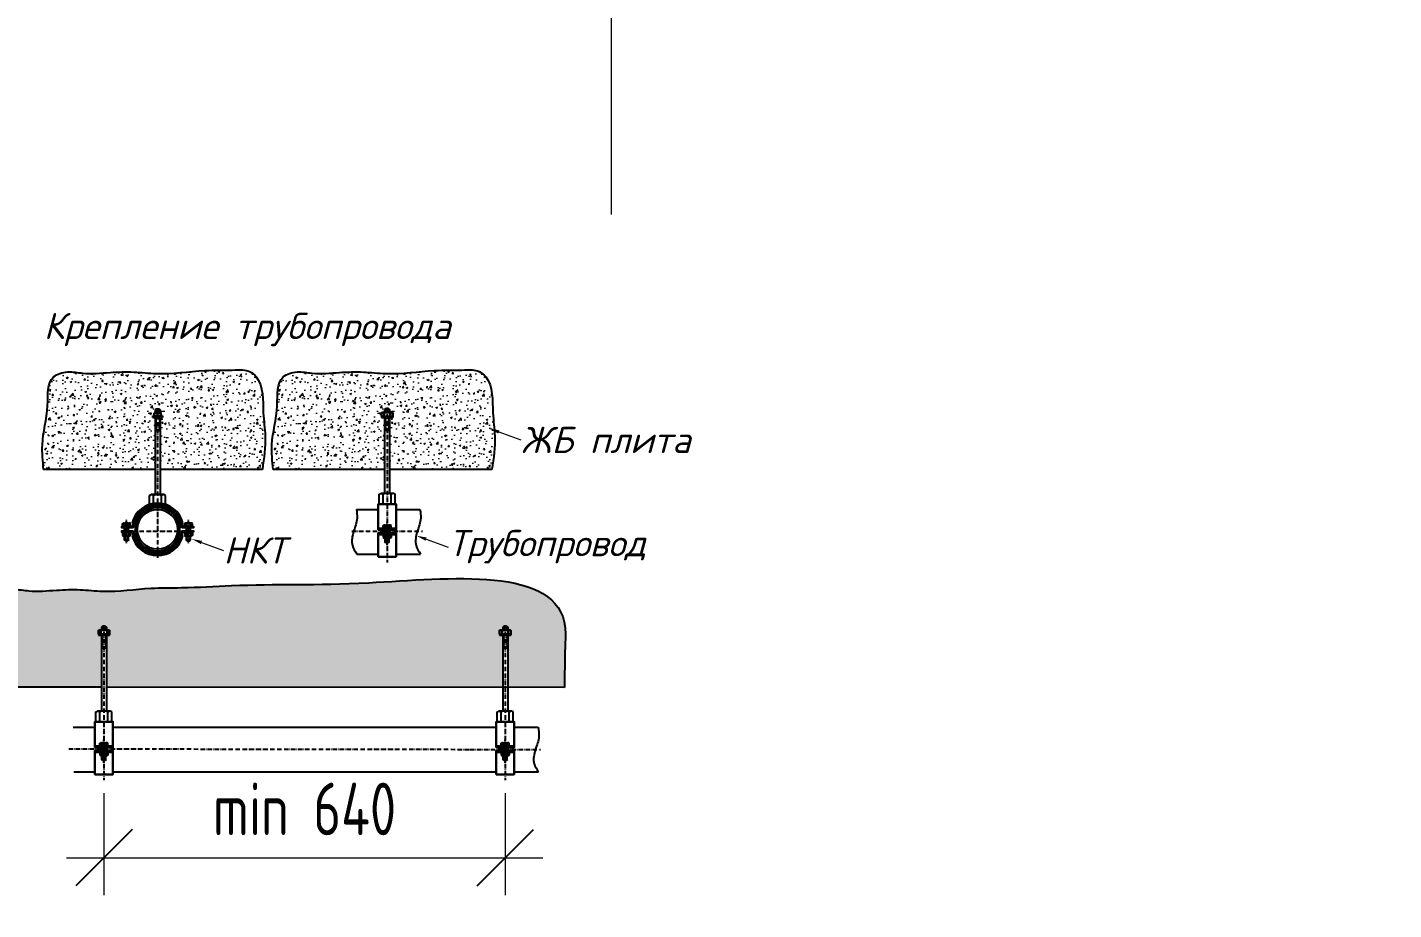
# Model space of a CAD drawing. Header units: millimetres. Extents: x -26895 to 107134, y 1241 to 21401.
# Drawn here: x 37254 to 40893, y 4100 to 6451 of the extents above; entities that cross this region are included whole.
import ezdxf
from ezdxf import colors
from ezdxf.entities.mleader import LeaderData, LeaderLine
from ezdxf.math import Vec2, Vec3

# ---------------------------------------------------------------- set-up
doc = ezdxf.new("R2010")
doc.units = ezdxf.units.MM
for name, pattern in [('ACAD_ISO10W100', [18.5, 12, -3, 0.5, -3]), ('CENTER', [50.8, 31.75, -6.35, 6.35, -6.35]), ('CONTINUA', [0]), ('DASHED', [7, 5, -2, 0])]:
    doc.linetypes.add(name, pattern=pattern)
doc.layers.add('4.4.4._Сэндвич', color=252, linetype='Continuous', lineweight=53)
doc.layers.add('RC-Выноски', color=7, linetype='Continuous', lineweight=0)
for name, color, linetype in [('BORU', 9, 'Continuous'), ('SM_kelepçe', 2, 'Continuous'), ('АГПТ', 7, 'Continuous'), ('ось', 8, 'ACAD_ISO10W100')]:
    doc.layers.add(name, color=color, linetype=linetype)
doc.styles.add('RubezhCAD', font='arial.ttf', dxfattribs={"width": 0.8})
doc.styles.add('simplex', font='simplex.shx', dxfattribs={"width": 0.7})
doc.styles.get("Standard").update_dxf_attribs({"font": 'arial.ttf'})
doc.styles.add('Архитектурный', font='isocpeui.ttf')
doc.dimstyles.new('krilca', dxfattribs={"dimscale": 0, "dimtxt": 180, "dimasz": 150, "dimexe": 100, "dimexo": 50, "dimgap": 60, "dimtad": 1, "dimdec": 0, "dimdsep": 46, "dimtxsty": 'simplex', "dimblk": 'OBLIQUE', "dimcen": 0, "dimdle": 100, "dimclrd": 256, "dimclre": 256, "dimclrt": 256, "dimaunit": 1, "dimadec": 0, "dimazin": 0, "dimtfac": 1, "dimtdec": 0, "dimtmove": 1, "dimatfit": 3, "dimldrblk": 'OPEN30', "dimfxl": 100, "dimlwd": -1, "dimlwe": -1, "dimarcsym": 0})

# ---------------------------------------------------------------- blocks, each defined once
blk = doc.blocks.new('кроссовя01эт')
at = {"layer": 'АГПТ', "color": 252, "lineweight": 15}
blk.add_lwpolyline([(-664356.6, 520522.7), (-664356.6, 517921.3), (-664956.6, 517753.3), (-663737.3, 517753.3), (-664356.6, 517585.4), (-664356.6, 514688.3)], dxfattribs=at)
blk = doc.blocks.new('НКТ')
at = {"layer": 'BORU'}
for radius in [533, 485]:
    blk.add_circle((5330585, 929070), radius, dxfattribs=at)
at = {"layer": 'SM_kelepçe', "color": 250, "linetype": 'ByBlock', "ltscale": 0.2}
for p, q in [((5330393, 929895), (5330429, 929916)), ((5330393, 929645), (5330393, 929895)), ((5330741, 929916), (5330429, 929916)), ((5330489, 929676), (5330489, 929895)), ((5330681, 929668), (5330681, 929895)), ((5330777, 929895), (5330741, 929916)), ((5330777, 929645), (5330777, 929895)), ((5329739, 929211), (5329757, 929221)), ((5329739, 929154), (5329739, 929211)), ((5329739, 929154), (5329931, 929154)), ((5329757, 929221), (5329913, 929221)), ((5329787, 929154), (5329787, 929211)), ((5329787, 929034), (5329787, 929106)), ((5329799, 929034), (5329799, 929106)), ((5329871, 929034), (5329871, 929106)), ((5329883, 929155), (5329883, 929211)), ((5329883, 929034), (5329883, 929106)), ((5329931, 929211), (5329913, 929221)), ((5329931, 929154), (5329931, 929211)), ((5329998, 929219), (5329969, 929226)), ((5330062, 929202), (5330033, 929210)), ((5331109, 929202), (5331138, 929210)), ((5331173, 929219), (5331202, 929226)), ((5331239, 929211), (5331257, 929221)), ((5331239, 929154), (5331239, 929211)), ((5331431, 929154), (5331239, 929154)), ((5331413, 929221), (5331257, 929221)), ((5331287, 929155), (5331287, 929211)), ((5331287, 929034), (5331287, 929106)), ((5331299, 929034), (5331299, 929106)), ((5331371, 929034), (5331371, 929106)), ((5331383, 929154), (5331383, 929211)), ((5331383, 929034), (5331383, 929106)), ((5331431, 929211), (5331413, 929221)), ((5331431, 929154), (5331431, 929211)), ((5329739, 928976), (5329757, 928986)), ((5329739, 928976), (5329739, 928920)), ((5329739, 928920), (5329757, 928909)), ((5329913, 928986), (5329757, 928986)), ((5329913, 928909), (5329757, 928909)), ((5329787, 928976), (5329787, 928920)), ((5329787, 928806), (5329787, 928909)), ((5329799, 928794), (5329787, 928806)), ((5329799, 928794), (5329799, 928909)), ((5329871, 928794), (5329799, 928794)), ((5329871, 928794), (5329871, 928909)), ((5329883, 928806), (5329871, 928794)), ((5329883, 928976), (5329883, 928920)), ((5329883, 928806), (5329883, 928909)), ((5329931, 928976), (5329913, 928986)), ((5329931, 928920), (5329913, 928909)), ((5329931, 928976), (5329931, 928920)), ((5329998, 928922), (5329969, 928914)), ((5330062, 928938), (5330033, 928930)), ((5331109, 928938), (5331138, 928930)), ((5331173, 928922), (5331202, 928914)), ((5331239, 928976), (5331257, 928986)), ((5331239, 928976), (5331239, 928920)), ((5331239, 928920), (5331257, 928909)), ((5331257, 928986), (5331413, 928986)), ((5331257, 928909), (5331413, 928909)), ((5331287, 928976), (5331287, 928920)), ((5331287, 928806), (5331287, 928909)), ((5331287, 928806), (5331299, 928794)), ((5331299, 928794), (5331299, 928909)), ((5331299, 928794), (5331371, 928794)), ((5331371, 928794), (5331371, 928909)), ((5331371, 928794), (5331383, 928806)), ((5331383, 928976), (5331383, 928920)), ((5331383, 928806), (5331383, 928909)), ((5331431, 928976), (5331413, 928986)), ((5331431, 928920), (5331413, 928909)), ((5331431, 928976), (5331431, 928920))]:
    blk.add_line(p, q, dxfattribs=at)
at = {"layer": 'SM_kelepçe', "color": 250, "linetype": 'CENTER', "ltscale": 0.2}
for p, q in [((5329835, 928735), (5329835, 929302)), ((5331335, 928735), (5331335, 929302))]:
    blk.add_line(p, q, dxfattribs=at)
at = {"layer": 'SM_kelepçe', "color": 250, "linetype": 'ByBlock', "ltscale": 0.2}
blk.add_lwpolyline([(5331192, 929142), (5331455, 929142), (5331455, 929106), (5331192, 929106, -0.377259), (5331151, 929143, 0.879723), (5330020, 929143, -0.377259), (5329978, 929106), (5329715, 929106), (5329715, 929142), (5329978, 929142, 0.377259), (5329984, 929147, -0.879723), (5331186, 929147, 0.377259)], format="xyb", close=True, dxfattribs=at)
for points in [[(5329733, 929154), (5329937, 929154), (5329937, 929142), (5329733, 929142)], [(5331437, 929154), (5331233, 929154), (5331233, 929142), (5331437, 929142)], [(5329733, 928998), (5329937, 928998), (5329937, 928986), (5329733, 928986)], [(5331437, 928998), (5331233, 928998), (5331233, 928986), (5331437, 928986)]]:
    blk.add_lwpolyline(points, close=True, dxfattribs=at)
blk.add_lwpolyline([(5331455, 928998), (5331192, 928998, 0.377259), (5331186, 928993, -0.879724), (5329984, 928993, 0.377259), (5329978, 928998), (5329715, 928998), (5329715, 929034), (5329978, 929034, -0.377259), (5330020, 928997, 0.879724), (5331151, 928997, -0.377259), (5331192, 929034), (5331455, 929034), (5331455, 928998)], format="xyb", dxfattribs=at)
for centre, radius, start, end in [((5330429, 929819), 97, 51.7868, 90), ((5330585, 929684), 232, 65.5673, 114.4327), ((5330741, 929819), 97, 90, 128.2132), ((5330585, 929070), 636, 14.1825, 165.8174), ((5330585, 929070), 540, 14.1825, 165.8175), ((5329757, 929173), 48.5, 51.7868, 90), ((5329835, 929105), 116, 65.5673, 114.4327), ((5329913, 929173), 48.5, 90, 128.2132), ((5331257, 929173), 48.5, 51.7868, 90), ((5331335, 929105), 116, 65.5673, 114.4327), ((5331413, 929173), 48.5, 90, 128.2132), ((5329757, 928938), 48.5, 51.7868, 90), ((5329757, 928958), 48.5, 270, 308.2132), ((5329835, 928870), 116, 65.5673, 114.4327), ((5329835, 929025), 116, 245.5673, 294.4327), ((5329913, 928938), 48.5, 90, 128.2132), ((5329913, 928958), 48.5, 231.7868, 270), ((5330585, 929070), 636, 194.1825, 345.8175), ((5330585, 929070), 540, 194.1825, 345.8175), ((5331257, 928938), 48.5, 51.7868, 90), ((5331257, 928958), 48.5, 270, 308.2132), ((5331335, 928870), 116, 65.5673, 114.4327), ((5331335, 929025), 116, 245.5673, 294.4327), ((5331413, 928938), 48.5, 90, 128.2132), ((5331413, 928958), 48.5, 231.7868, 270)]:
    blk.add_arc(centre, radius, start, end, dxfattribs=at)
blk = doc.blocks.new('_OBLIQUE')
at = {"color": 0, "linetype": 'ByBlock'}
blk.add_line((-0.5, -0.5), (0.5, 0.5), dxfattribs=at)
blk = doc.blocks.new('*D54')
at = {"layer": 'Defpoints', "color": 0, "linetype": 'Continuous', "transparency": 16777216}
for p in [(37458.1, 4460.8), (38527, 4460.8), (38527, 4238.8)]:
    blk.add_point(p, dxfattribs=at)
at = {"layer": 'АГПТ', "color": 42, "linetype": 'Continuous', "lineweight": 5, "transparency": 16777216}
for p, q in [((37458.1, 4410.8), (37458.1, 4138.8)), ((38527, 4410.8), (38527, 4138.8)), ((37358.1, 4238.8), (38627, 4238.8))]:
    blk.add_line(p, q, dxfattribs=at)
at = {"layer": 'АГПТ', "color": 42, "linetype": 'Continuous', "lineweight": 5, "transparency": 16777216, "xscale": 150, "yscale": 150, "zscale": 150, "rotation": 180}
blk.add_blockref('_OBLIQUE', (37458.1, 4238.8), dxfattribs=at)
at = {"layer": 'АГПТ', "color": 42, "linetype": 'Continuous', "lineweight": 5, "transparency": 16777216, "xscale": 150, "yscale": 150, "zscale": 150}
blk.add_blockref('_OBLIQUE', (38527, 4238.8), dxfattribs=at)
at = {"layer": 'АГПТ', "color": 42, "linetype": 'Continuous', "lineweight": 5, "transparency": 16777216, "insert": (37992.5, 4368.8), "char_height": 180, "attachment_point": 5, "style": 'simplex'}
blk.add_mtext('{\\H0.77778x;min 640}', dxfattribs=at)
blk = doc.blocks.new('_Open30')
at = {"color": 0, "linetype": 'ByBlock', "lineweight": -2}
for p, q in [((-1, 0.268), (0, 0)), ((0, 0), (-1, -0.268)), ((0, 0), (-1, 0))]:
    blk.add_line(p, q, dxfattribs=at)
blk = doc.blocks.new('монтBTH')
at = {"layer": 'RC-Выноски'}
ml = blk.add_multileader_mtext('Standard', dxfattribs=at)
ml.set_content('плита перекрытия', color=256, style='RubezhCAD')
ml.set_leader_properties()
ml.build(insert=Vec2(0, 0))
ml.multileader.update_dxf_attribs({"text_left_attachment_type": 2, "dogleg_length": 2, "arrow_head_size": 400, "scale": 100})
ctx = ml.context
ctx.base_point, ctx.scale, ctx.char_height, ctx.arrow_head_size, ctx.landing_gap_size, ctx.plane_origin = Vec3(4840785, -930815), 100, 250, 400, 100, Vec3(4361989, -1118802)
ctx.left_attachment, ctx.text_align_type = 2, 1
notes = []
notes.append((ctx, [(1, (1, 1, 0), (4843511, -930815), (-1, 0), 200, [(0, [(4843857, -932126)], 0, [])])]))
ctx.mtext.insert, ctx.mtext.width, ctx.mtext.alignment, ctx.mtext.flow_direction = Vec3(4842048, -930655), 2861.91, 2, 5
ml = blk.add_multileader_mtext('Standard', dxfattribs=at)
ml.set_content('труба гофрированная', color=256, style='RubezhCAD')
ml.set_leader_properties()
ml.build(insert=Vec2(0, 0))
ml.multileader.update_dxf_attribs({"text_left_attachment_type": 2, "dogleg_length": 2, "arrow_head_size": 400, "scale": 100})
ctx = ml.context
ctx.base_point, ctx.scale, ctx.char_height, ctx.arrow_head_size, ctx.landing_gap_size, ctx.plane_origin = Vec3(4840290, -934409), 100, 250, 400, 100, Vec3(4361989, -1122393)
ctx.left_attachment, ctx.text_align_type = 2, 1
notes.append((ctx, [(1, (1, 1, 0), (4843511, -934406), (-1, 0), 200, [(0, [(4843857, -933478)], 0, [])])]))
ctx.mtext.insert, ctx.mtext.width, ctx.mtext.alignment, ctx.mtext.flow_direction = Vec3(4841800, -934244), 2861.91, 2, 5
ml = blk.add_multileader_mtext('Standard', dxfattribs=at)
ml.set_content('скоба крепежная', color=256, style='RubezhCAD')
ml.set_leader_properties()
ml.build(insert=Vec2(0, 0))
ml.multileader.update_dxf_attribs({"text_left_attachment_type": 2, "dogleg_length": 2, "arrow_head_size": 400, "scale": 100})
ctx = ml.context
ctx.base_point, ctx.scale, ctx.char_height, ctx.arrow_head_size, ctx.landing_gap_size, ctx.plane_origin = Vec3(4840942, -935134), 100, 250, 400, 100, Vec3(4361989, -1123118)
ctx.left_attachment, ctx.text_align_type = 2, 1
notes.append((ctx, [(1, (1, 1, 0), (4843511, -935131), (-1, 0), 200, [(0, [(4844253, -933754)], 0, [])])]))
ctx.mtext.insert, ctx.mtext.width, ctx.mtext.alignment, ctx.mtext.flow_direction = Vec3(4842127, -934971), 2861.91, 2, 5
ml = blk.add_multileader_mtext('Standard', dxfattribs=at)
ml.set_content('Извещатель пожарный дымовой', color=256, style='RubezhCAD')
ml.set_leader_properties()
ml.build(insert=Vec2(0, 0))
ml.multileader.update_dxf_attribs({"text_left_attachment_type": 2, "dogleg_length": 2, "arrow_head_size": 400, "scale": 100})
ctx = ml.context
ctx.base_point, ctx.scale, ctx.char_height, ctx.arrow_head_size, ctx.landing_gap_size, ctx.plane_origin = Vec3(4844143, -935339), 100, 250, 400, 100, Vec3(4365549, -1123118)
ctx.left_attachment, ctx.text_align_type = 2, 1
notes.append((ctx, [(1, (1, 1, 0), (4847071, -935131), (-1, 0), 200, [(0, [(4846626, -933853)], 0, [])])]))
ctx.mtext.insert, ctx.mtext.width, ctx.mtext.alignment, ctx.mtext.flow_direction = Vec3(4845507, -934971), 2861.91, 2, 5
for ctx, leaders in notes:
    for number, flags, end, landing, length, lines in leaders:
        leader = LeaderData()
        leader.index, (leader.has_last_leader_line, leader.has_dogleg_vector, leader.attachment_direction) = number, flags
        leader.last_leader_point, leader.dogleg_vector, leader.dogleg_length = Vec3(end), Vec3(landing), length
        for number, points, colour, breaks in lines:
            line = LeaderLine()
            line.index, line.vertices, line.color, line.breaks = number, Vec3.list(points), colors.encode_raw_color(colour), breaks
            leader.lines.append(line)
        ctx.leaders.append(leader)

msp = doc.modelspace()

# ---------------------------------------------------------------- hatches: boundary and pattern name
at = {"layer": 'АГПТ', "linetype": 'ByBlock', "lineweight": 5, "true_color": 0x636466}
h = msp.add_hatch(dxfattribs=at)
h.set_pattern_fill('AR-CONC', color=251, scale=6.5856)
h.set_pattern_definition([(50, (-246309.595, -52470.02), (47.2358866, -4.1326046), [4.9392, -54.3312]), (355, (-246309.595, -52470.02), (-9.137608, 49.536365), [3.95136, -43.46496]), (100.451444, (-246305.66, -52470.365), (38.0982786, 45.40376), [4.197674, -46.174415]), (46.1842, (-246309.595, -52456.85), (70.284245, -10.900438), [7.4088, -81.4968]), (96.635635, (-246303.74, -52457.76), (61.553097, 64.151555), [6.296515, -69.261661]), (351.184164, (-246309.595, -52456.85), (61.553097, 64.151555), [5.92704, -65.19744]), (21, (-246303.01, -52460.143), (39.309911, -26.5148697), [4.9392, -54.3312]), (326, (-246303.01, -52460.143), (16.0237745, 47.755481), [3.95136, -43.46496]), (71.451445, (-246299.734, -52462.35), (55.333685, 21.2406116), [4.197674, -46.174415]), (37.5, (-246309.595, -52470.021), (0.8007994, 21.9230576), [0, -42.938112, 0, -44.12352, 0, -43.6296]), (7.5, (-246309.595, -52470.02), (17.3247075, 25.9743777), [0, -25.156992, 0, -41.950272, 0, -16.62864]), (327.5, (-246324.281, -52470.021), (35.1554104, -1.4853736), [0, -16.464, 0, -51.36768, 0, -68.16096]), (317.5, (-246330.867, -52470.02), (38.4063084, 6.5925137), [0, -21.4032, 0, -34.113408, 0, -48.40416])])
edge = h.paths.add_edge_path()
edge.add_spline(control_points=[(37880.2, 5273.7), (37884.5, 5303.5), (37891.7, 5353.9), (37878.7, 5434.5), (37885.1, 5503.4), (37842.3, 5539.9), (37792.3, 5537.6), (37711, 5539.2), (37620.6, 5524.2), (37536.7, 5534.6), (37471.3, 5532.2), (37411.7, 5526.4), (37362.4, 5536.8), (37304.7, 5520), (37313.8, 5429.3), (37289.4, 5353.6), (37295.3, 5295.8), (37297.6, 5273.7)], knot_values=[0, 0, 0, 0, 813.20614, 1373.258786, 2267.598019, 2471.230575, 2825.518475, 3562.642134, 4740.096528, 5283.9821, 5863.401899, 6530.876351, 6895.046853, 7253.742669, 7962.297044, 8925.692749, 9523.839722, 9523.839722, 9523.839722, 9523.839722], degree=3, periodic=0)
edge.add_line((37297.6, 5273.7), (37594.4, 5273.7))
edge.add_line((37594.4, 5273.7), (37594.4, 5412))
edge.add_line((37594.4, 5412), (37588.2, 5412))
edge.add_line((37588.2, 5412), (37588.2, 5416))
edge.add_line((37588.2, 5416), (37592.2, 5416))
edge.add_line((37592.2, 5416), (37592.2, 5424))
edge.add_line((37592.2, 5424), (37594.4, 5424))
edge.add_line((37594.4, 5424), (37594.4, 5432.2))
edge.add_line((37594.4, 5432.2), (37596, 5433.9))
edge.add_line((37596, 5433.9), (37605.9, 5433.9))
edge.add_line((37605.9, 5433.9), (37607.5, 5432.2))
edge.add_line((37607.5, 5432.2), (37607.5, 5424))
edge.add_line((37607.5, 5424), (37609.8, 5424))
edge.add_line((37609.8, 5424), (37609.8, 5416))
edge.add_line((37609.8, 5416), (37613.8, 5416))
edge.add_line((37613.8, 5416), (37613.8, 5412))
edge.add_line((37613.8, 5412), (37607.5, 5412))
edge.add_line((37607.5, 5412), (37607.5, 5273.7))
edge.add_line((37607.5, 5273.7), (37880.2, 5273.7))
h = msp.add_hatch(dxfattribs=at)
h.set_pattern_fill('AR-CONC', color=251, scale=6.5856)
h.set_pattern_definition([(50, (-245698.124, -52470.02), (47.2358866, -4.1326046), [4.9392, -54.3312]), (355, (-245698.124, -52470.02), (-9.137608, 49.536365), [3.95136, -43.46496]), (100.451444, (-245694.187, -52470.365), (38.0982786, 45.40376), [4.197674, -46.174415]), (46.1842, (-245698.124, -52456.85), (70.284245, -10.900438), [7.4088, -81.4968]), (96.635635, (-245692.267, -52457.76), (61.553097, 64.151555), [6.296515, -69.261661]), (351.184164, (-245698.12, -52456.85), (61.553097, 64.151555), [5.92704, -65.19744]), (21, (-245691.538, -52460.142), (39.309911, -26.5148697), [4.9392, -54.3312]), (326, (-245691.54, -52460.142), (16.0237745, 47.755481), [3.95136, -43.46496]), (71.451445, (-245688.26, -52462.35), (55.333685, 21.2406116), [4.197674, -46.174415]), (37.5, (-245698.124, -52470.021), (0.8007994, 21.9230576), [0, -42.938112, 0, -44.12352, 0, -43.6296]), (7.5, (-245698.124, -52470.02), (17.3247075, 25.9743777), [0, -25.156992, 0, -41.950272, 0, -16.62864]), (327.5, (-245712.81, -52470.02), (35.1554104, -1.4853736), [0, -16.464, 0, -51.36768, 0, -68.16096]), (317.5, (-245719.395, -52470.02), (38.4063084, 6.5925137), [0, -21.4032, 0, -34.113408, 0, -48.40416])])
edge = h.paths.add_edge_path()
edge.add_line((38203.6, 5424), (38205.9, 5424))
edge.add_line((38205.9, 5424), (38205.9, 5432.2))
edge.add_line((38205.9, 5432.2), (38207.5, 5433.9))
edge.add_line((38207.5, 5433.9), (38217.4, 5433.9))
edge.add_line((38217.4, 5433.9), (38219, 5432.2))
edge.add_line((38219, 5432.2), (38219, 5424))
edge.add_line((38219, 5424), (38221.2, 5424))
edge.add_line((38221.2, 5424), (38221.2, 5416))
edge.add_line((38221.2, 5416), (38225.2, 5416))
edge.add_line((38225.2, 5416), (38225.2, 5412))
edge.add_line((38225.2, 5412), (38219, 5412))
edge.add_line((38219, 5412), (38219, 5273.7))
edge.add_line((38219, 5273.7), (38491.7, 5273.7))
edge.add_spline(control_points=[(38491.7, 5273.7), (38496, 5303.5), (38503.2, 5353.9), (38490.2, 5434.5), (38496.6, 5503.4), (38453.7, 5539.9), (38403.8, 5537.6), (38322.5, 5539.2), (38232.1, 5524.2), (38148.2, 5534.6), (38082.8, 5532.2), (38023.2, 5526.4), (37973.8, 5536.8), (37916.2, 5520), (37925.3, 5429.3), (37900.9, 5353.6), (37906.8, 5295.8), (37909.1, 5273.7)], knot_values=[0, 0, 0, 0, 1355.343567, 2288.764643, 3779.330031, 4118.717625, 4709.197459, 5937.73689, 7900.16088, 8806.636833, 9772.336498, 10884.793919, 11491.744755, 12089.571115, 13270.495074, 14876.154581, 15873.066204, 15873.066204, 15873.066204, 15873.066204], degree=3, periodic=0)
edge.add_line((37909.1, 5273.7), (38205.9, 5273.7))
edge.add_line((38205.9, 5273.7), (38205.9, 5412))
edge.add_line((38205.9, 5412), (38199.6, 5412))
edge.add_line((38199.6, 5412), (38199.6, 5416))
edge.add_line((38199.6, 5416), (38203.6, 5416))
edge.add_line((38203.6, 5416), (38203.6, 5424))
at = {"layer": 'АГПТ', "linetype": 'Continuous', "lineweight": 5}
h = msp.add_hatch(dxfattribs=at)
h.set_pattern_fill('AR-CONC', color=252, scale=6.5856)
h.set_pattern_definition([(50, (-546123.17, -97446.85), (47.2358866, -4.1326046), [4.9392, -54.3312]), (355, (-546123.17, -97446.85), (-9.137608, 49.536365), [3.95136, -43.46496]), (100.4514445, (-546119.234, -97447.195), (38.0982786, 45.40376), [4.197674, -46.174415]), (46.1842, (-546123.17, -97433.68), (70.284245, -10.900438), [7.4088, -81.4968]), (96.635635, (-546117.31, -97434.59), (61.553097, 64.1515546), [6.296515, -69.261661]), (351.184164, (-546123.17, -97433.68), (61.553097, 64.1515545), [5.92704, -65.19744]), (21, (-546116.585, -97436.973), (39.3099108, -26.5148697), [4.9392, -54.3312]), (326, (-546116.585, -97436.973), (16.0237745, 47.7554814), [3.95136, -43.46496]), (71.451445, (-546113.31, -97439.18), (55.333685, 21.2406116), [4.197674, -46.174415]), (37.5, (-546123.17, -97446.851), (0.80079943, 21.92305764), [0, -42.938112, 0, -44.12352, 0, -43.6296]), (7.5, (-546123.17, -97446.85), (17.3247075, 25.9743777), [0, -25.156992, 0, -41.950272, 0, -16.62864]), (327.5, (-546137.856, -97446.851), (35.15541036, -1.48537363), [0, -16.464, 0, -51.36768, 0, -68.16096]), (317.5, (-546144.442, -97446.85), (38.4063084, 6.5925137), [0, -21.4032, 0, -34.113408, 0, -48.40416])])
edge = h.paths.add_edge_path()
edge.add_line((38520.4, 4830.6), (38512.2, 4830.6))
edge.add_line((38512.2, 4830.6), (38512.2, 4834))
edge.add_line((38512.2, 4834), (38512.2, 4843.9))
edge.add_line((38512.2, 4843.9), (38520.4, 4843.9))
edge.add_line((38520.4, 4843.9), (38520.4, 4853.8))
edge.add_line((38520.4, 4853.8), (38533.6, 4853.8))
edge.add_line((38533.6, 4853.8), (38533.6, 4843.9))
edge.add_line((38533.6, 4843.9), (38541.8, 4843.9))
edge.add_line((38541.8, 4843.9), (38541.8, 4834))
edge.add_line((38541.8, 4834), (38541.8, 4830.6))
edge.add_line((38541.8, 4830.6), (38533.6, 4830.6))
edge.add_line((38533.6, 4830.6), (38533.6, 4692.4))
edge.add_line((38533.6, 4692.4), (38685.3, 4692.3))
edge.add_spline(control_points=[(38685.3, 4692.3), (38685.2, 4727.8), (38685.1, 4780.4), (38698.3, 5022.5), (38172.1, 4957.6), (37878.8, 4970.5), (37681.8, 4957.5), (37567.6, 4959), (37477.8, 4944.2), (37393.8, 4954.6), (37328.4, 4952.2), (37268.9, 4946.4), (37219.5, 4956.8), (37161.9, 4940), (37171, 4849.2), (37146.5, 4773.6), (37152.5, 4715.8), (37154.8, 4693.7)], knot_values=[0, 0, 0, 0, 982.76219, 1458.328426, 6344.319842, 9678.178785, 10893.162643, 11630.286302, 12807.740696, 13351.626268, 13931.046067, 14598.520519, 14962.691021, 15321.386837, 16029.941212, 16993.336917, 17591.48389, 17591.48389, 17591.48389, 17591.48389], degree=3, periodic=0)
edge.add_line((37154.8, 4693.7), (37451.5, 4693.7))
edge.add_line((37451.5, 4693.7), (37451.5, 4832))
edge.add_line((37451.5, 4832), (37443.3, 4832))
edge.add_line((37443.3, 4832), (37443.3, 4835.4))
edge.add_line((37443.3, 4835.4), (37443.3, 4845.3))
edge.add_line((37443.3, 4845.3), (37451.5, 4845.3))
edge.add_line((37451.5, 4845.3), (37451.5, 4855.2))
edge.add_line((37451.5, 4855.2), (37464.7, 4855.2))
edge.add_line((37464.7, 4855.2), (37464.7, 4845.3))
edge.add_line((37464.7, 4845.3), (37472.9, 4845.3))
edge.add_line((37472.9, 4845.3), (37472.9, 4835.4))
edge.add_line((37472.9, 4835.4), (37472.9, 4832))
edge.add_line((37472.9, 4832), (37464.7, 4832))
edge.add_line((37464.7, 4832), (37464.7, 4693.7))
edge.add_line((37464.7, 4693.7), (38520.4, 4692.4))
edge.add_line((38520.4, 4692.4), (38520.4, 4830.6))

# ---------------------------------------------------------------- linework, layer by layer
at = {"lineweight": 30}
for p, q in [((37609.8, 5424), (37592.2, 5424)), ((37592.2, 5424), (37592.2, 5416)), ((37601, 5424), (37601, 5416)), ((37609.8, 5424), (37609.8, 5416)), ((38197.6, 5425.3), (38227.3, 5425.3)), ((38197.6, 5415.4), (38197.6, 5425.3)), ((38204.2, 5415.4), (38204.2, 5425.3)), ((38220.7, 5415.4), (38220.7, 5425.3)), ((38227.3, 5415.4), (38227.3, 5425.3)), ((37613.8, 5416), (37588.2, 5416)), ((37588.2, 5416), (37588.2, 5412)), ((37613.8, 5416), (37613.8, 5412)), ((37443.3, 4845.3), (37472.9, 4845.3)), ((37443.3, 4835.4), (37443.3, 4845.3)), ((37449.9, 4835.4), (37449.9, 4845.3)), ((37466.4, 4835.4), (37466.4, 4845.3)), ((37472.9, 4835.4), (37472.9, 4845.3)), ((38512.2, 4845.3), (38541.8, 4845.3)), ((38512.2, 4835.4), (38512.2, 4845.3)), ((38518.8, 4835.4), (38518.8, 4845.3)), ((38535.2, 4835.4), (38535.2, 4845.3)), ((38541.8, 4835.4), (38541.8, 4845.3))]:
    msp.add_line(p, q, dxfattribs=at)
for p, q in [((37596, 5433.9), (37594.4, 5432.2)), ((37594.4, 5432.2), (37594.4, 5424)), ((37607.5, 5432.2), (37594.4, 5432.2)), ((37605.9, 5433.9), (37596, 5433.9)), ((37596, 5432.2), (37596, 5424)), ((37605.9, 5433.9), (37607.5, 5432.2)), ((37605.9, 5432.2), (37605.9, 5424)), ((37607.5, 5432.2), (37607.5, 5424)), ((38207.5, 5435.2), (38205.9, 5433.5)), ((38205.9, 5433.5), (38205.9, 5425.3)), ((38219, 5433.5), (38205.9, 5433.5)), ((38217.4, 5435.2), (38207.5, 5435.2)), ((38207.5, 5433.5), (38207.5, 5425.3)), ((38217.4, 5435.2), (38219, 5433.5)), ((38217.4, 5433.5), (38217.4, 5425.3)), ((38219, 5433.5), (38219, 5425.3)), ((37588.2, 5412), (37613.8, 5412)), ((37594.4, 5412), (37594.4, 5273.7)), ((37596, 5412), (37596, 5376.2)), ((37605.9, 5412), (37605.9, 5376.2)), ((37607.5, 5412), (37607.5, 5273.7)), ((38197.6, 5415.4), (38227.3, 5415.4)), ((38197.6, 5415.4), (38197.6, 5412)), ((38197.6, 5412), (38227.3, 5412)), ((38205.9, 5412), (38205.9, 5260.5)), ((38207.5, 5412), (38207.5, 5377.5)), ((38217.4, 5412), (38217.4, 5377.5)), ((38219, 5412), (38219, 5260.5)), ((38227.3, 5415.4), (38227.3, 5412)), ((37607.5, 5376.2), (37594.4, 5376.2)), ((38219, 5377.5), (38205.9, 5377.5)), ((37594.4, 5273.7), (37297.6, 5273.7)), ((37594.4, 5273.7), (37594.4, 5206.7)), ((37607.5, 5273.7), (37607.5, 5206.7)), ((37880.2, 5273.7), (37607.5, 5273.7)), ((38205.9, 5273.7), (37909.1, 5273.7)), ((38205.9, 5260.5), (38205.9, 5209.5)), ((38491.7, 5273.7), (38219, 5273.7)), ((38219, 5260.5), (38219, 5209.5)), ((38130.5, 5166.7), (38188.6, 5166.7)), ((38236.3, 5166.7), (38300, 5166.7)), ((38132, 5048.1), (38188.6, 5048.1)), ((38236.3, 5048.1), (38301.5, 5048.1)), ((37453.2, 4855.2), (37451.5, 4853.5)), ((37451.5, 4853.5), (37451.5, 4845.3)), ((37464.7, 4853.5), (37451.5, 4853.5)), ((37463, 4855.2), (37453.2, 4855.2)), ((37453.2, 4853.5), (37453.2, 4845.3)), ((37463, 4855.2), (37464.7, 4853.5)), ((37463, 4853.5), (37463, 4845.3)), ((37464.7, 4853.5), (37464.7, 4845.3)), ((38522, 4855.2), (38520.4, 4853.5)), ((38520.4, 4853.5), (38520.4, 4845.3)), ((38533.6, 4853.5), (38520.4, 4853.5)), ((38531.9, 4855.2), (38522, 4855.2)), ((38522, 4853.5), (38522, 4845.3)), ((38531.9, 4855.2), (38533.6, 4853.5)), ((38531.9, 4853.5), (38531.9, 4845.3)), ((38533.6, 4853.5), (38533.6, 4845.3)), ((37443.3, 4835.4), (37472.9, 4835.4)), ((37443.3, 4835.4), (37443.3, 4832)), ((37443.3, 4832), (37472.9, 4832)), ((37451.5, 4832), (37451.5, 4680.5)), ((37453.2, 4832), (37453.2, 4797.5)), ((37463, 4832), (37463, 4797.5)), ((37464.7, 4832), (37464.7, 4680.5)), ((37472.9, 4835.4), (37472.9, 4832)), ((38512.2, 4835.4), (38541.8, 4835.4)), ((38512.2, 4835.4), (38512.2, 4832)), ((38512.2, 4832), (38541.8, 4832)), ((38520.4, 4832), (38520.4, 4680.5)), ((38522, 4832), (38522, 4797.5)), ((38531.9, 4832), (38531.9, 4797.5)), ((38533.6, 4832), (38533.6, 4680.5)), ((38541.8, 4835.4), (38541.8, 4832)), ((37464.7, 4797.5), (37451.5, 4797.5)), ((38533.6, 4797.5), (38520.4, 4797.5)), ((37451.5, 4693.7), (37154.8, 4693.7)), ((37451.5, 4680.5), (37451.5, 4657.8)), ((37451.5, 4680.5), (37451.5, 4629.5)), ((38685.3, 4692.3), (37464.7, 4693.7)), ((37464.7, 4680.5), (37464.7, 4657.8)), ((37464.7, 4680.5), (37464.7, 4629.5)), ((38520.4, 4680.5), (38520.4, 4657.8)), ((38520.4, 4680.5), (38520.4, 4629.5)), ((38533.6, 4680.5), (38533.6, 4657.8)), ((38533.6, 4680.5), (38533.6, 4629.5)), ((37376.1, 4586.6), (37434.2, 4586.6)), ((37482, 4586.6), (38445, 4586.6)), ((38445, 4586.6), (38503.1, 4586.6)), ((38550.8, 4586.6), (38614.5, 4586.6)), ((37377.6, 4468.1), (37434.2, 4468.1)), ((37482, 4468.1), (38446.5, 4468.1)), ((38446.5, 4468.1), (38503.1, 4468.1)), ((38550.8, 4468.1), (38616, 4468.1))]:
    msp.add_line(p, q)
msp.add_arc((37599.5, 5109), 57.6, 103.3424, 76.6576)
for points, knots in [([(37297.6, 5273.7), (37295.3, 5295.8), (37289.4, 5353.6), (37313.8, 5429.3), (37304.7, 5520), (37362.4, 5536.8), (37411.7, 5526.4), (37471.3, 5532.2), (37536.7, 5534.6), (37620.6, 5524.2), (37711, 5539.2), (37792.3, 5537.6), (37842.3, 5539.9), (37885.1, 5503.4), (37878.7, 5434.5), (37891.7, 5353.9), (37884.5, 5303.5), (37880.2, 5273.7)], [0, 0, 0, 0, 65.652612, 171.394924, 249.165853, 288.536305, 328.50766, 401.769655, 465.366773, 525.063653, 654.301047, 735.20774, 774.09438, 796.445089, 894.607764, 956.079142, 1045.336648, 1045.336648, 1045.336648, 1045.336648]), ([(37909.1, 5273.7), (37906.8, 5295.8), (37900.9, 5353.6), (37925.3, 5429.3), (37916.2, 5520), (37973.8, 5536.8), (38023.2, 5526.4), (38082.8, 5532.2), (38148.2, 5534.6), (38232.1, 5524.2), (38322.5, 5539.2), (38403.8, 5537.6), (38453.7, 5539.9), (38496.6, 5503.4), (38490.2, 5434.5), (38503.2, 5353.9), (38496, 5303.5), (38491.7, 5273.7)], [0, 0, 0, 0, 65.652612, 171.394924, 249.165853, 288.536305, 328.50766, 401.769655, 465.366773, 525.063653, 654.301047, 735.20774, 774.09438, 796.445089, 894.607764, 956.079142, 1045.336648, 1045.336648, 1045.336648, 1045.336648]), ([(38130.5, 5166.7), (38131.7, 5158.8), (38135, 5138.8), (38121.9, 5108.6), (38115.1, 5073.6), (38127.1, 5055.4), (38132, 5048.1)], [0, 0, 0, 0, 23.453298, 59.513142, 97.376672, 122.884825, 122.884825, 122.884825, 122.884825]), ([(38300, 5166.7), (38301.3, 5158.8), (38304.5, 5138.8), (38291.4, 5108.6), (38284.6, 5073.6), (38296.6, 5055.4), (38301.5, 5048.1)], [0, 0, 0, 0, 23.453298, 59.513142, 97.376672, 122.884825, 122.884825, 122.884825, 122.884825]), ([(37154.8, 4693.7), (37152.5, 4715.8), (37146.5, 4773.6), (37171, 4849.2), (37161.9, 4940), (37219.5, 4956.8), (37268.9, 4946.4), (37328.4, 4952.2), (37393.8, 4954.6), (37477.8, 4944.2), (37567.6, 4959), (37681.8, 4957.5), (37878.8, 4970.5), (38172.1, 4957.6), (38698.3, 5022.5), (38685.1, 4780.4), (38685.2, 4727.8), (38685.3, 4692.3)], [0, 0, 0, 0, 65.652612, 171.394924, 249.165853, 288.536305, 328.50766, 401.769655, 465.366773, 525.063653, 654.301047, 735.20774, 868.564368, 1234.488726, 1770.775144, 1822.973294, 1930.841272, 1930.841272, 1930.841272, 1930.841272]), ([(38614.5, 4586.6), (38615.9, 4578.3), (38619.1, 4557.8), (38606.1, 4527.2), (38598.8, 4492.4), (38611.2, 4475), (38616, 4468.1)], [0, 0, 0, 0, 24.877154, 60.936998, 98.800528, 123.053831, 123.053831, 123.053831, 123.053831])]:
    msp.add_open_spline(points, degree=3, knots=knots)
at = {"layer": 'SM_kelepçe', "color": 250, "linetype": 'ByBlock', "ltscale": 0.2}
for p, q in [((38191.4, 5207.2), (38195.3, 5209.5)), ((38191.4, 5179.7), (38191.4, 5207.2)), ((38229.6, 5209.5), (38195.3, 5209.5)), ((38201.9, 5183.1), (38201.9, 5207.2)), ((38223, 5182.3), (38223, 5207.2)), ((38233.5, 5207.2), (38229.6, 5209.5)), ((38233.5, 5179.7), (38233.5, 5207.2)), ((38201.9, 5123.8), (38203.9, 5125)), ((38201.9, 5117.6), (38201.9, 5123.8)), ((38201.9, 5117.6), (38223, 5117.6)), ((38201.9, 5098), (38203.9, 5099.2)), ((38201.9, 5098), (38201.9, 5091.9)), ((38203.9, 5125), (38221, 5125)), ((38221, 5099.2), (38203.9, 5099.2)), ((38207.2, 5117.6), (38207.2, 5123.8)), ((38207.2, 5104.4), (38207.2, 5112.3)), ((38207.2, 5098), (38207.2, 5091.9)), ((38208.5, 5104.4), (38208.5, 5112.3)), ((38216.4, 5104.4), (38216.4, 5112.3)), ((38217.7, 5117.7), (38217.7, 5123.8)), ((38217.7, 5104.4), (38217.7, 5112.3)), ((38217.7, 5098), (38217.7, 5091.9)), ((38223, 5123.8), (38221, 5125)), ((38223, 5098), (38221, 5099.2)), ((38223, 5117.6), (38223, 5123.8)), ((38223, 5098), (38223, 5091.9)), ((38201.9, 5091.9), (38203.9, 5090.7)), ((38221, 5090.7), (38203.9, 5090.7)), ((38207.2, 5079.4), (38207.2, 5090.7)), ((38208.5, 5078.1), (38207.2, 5079.4)), ((38208.5, 5078.1), (38208.5, 5090.7)), ((38216.4, 5078.1), (38208.5, 5078.1)), ((38216.4, 5078.1), (38216.4, 5090.7)), ((38217.7, 5079.4), (38216.4, 5078.1)), ((38217.7, 5079.4), (38217.7, 5090.7)), ((38223, 5091.9), (38221, 5090.7)), ((37437, 4627.2), (37441, 4629.5)), ((37437, 4599.7), (37437, 4627.2)), ((37475.2, 4629.5), (37441, 4629.5)), ((37447.6, 4603.1), (37447.6, 4627.2)), ((37468.6, 4602.3), (37468.6, 4627.2)), ((37479.2, 4627.2), (37475.2, 4629.5)), ((37479.2, 4599.7), (37479.2, 4627.2)), ((38505.9, 4627.2), (38509.8, 4629.5)), ((38505.9, 4599.7), (38505.9, 4627.2)), ((38544.1, 4629.5), (38509.8, 4629.5)), ((38516.4, 4603.1), (38516.4, 4627.2)), ((38537.5, 4602.3), (38537.5, 4627.2)), ((38548, 4627.2), (38544.1, 4629.5)), ((38548, 4599.7), (38548, 4627.2)), ((37447.6, 4543.8), (37449.5, 4545)), ((37447.6, 4537.6), (37447.6, 4543.8)), ((37447.6, 4537.6), (37468.6, 4537.6)), ((37447.6, 4518), (37449.5, 4519.1)), ((37447.6, 4518), (37447.6, 4511.9)), ((37449.5, 4545), (37466.7, 4545)), ((37466.7, 4519.1), (37449.5, 4519.1)), ((37452.8, 4537.6), (37452.8, 4543.8)), ((37452.8, 4524.4), (37452.8, 4532.3)), ((37452.8, 4518), (37452.8, 4511.9)), ((37454.2, 4524.4), (37454.2, 4532.3)), ((37462.1, 4524.4), (37462.1, 4532.3)), ((37463.4, 4537.7), (37463.4, 4543.8)), ((37463.4, 4524.4), (37463.4, 4532.3)), ((37463.4, 4518), (37463.4, 4511.9)), ((37468.6, 4543.8), (37466.7, 4545)), ((37468.6, 4518), (37466.7, 4519.1)), ((37468.6, 4537.6), (37468.6, 4543.8)), ((37468.6, 4518), (37468.6, 4511.9)), ((38516.4, 4543.8), (38518.4, 4545)), ((38516.4, 4537.6), (38516.4, 4543.8)), ((38516.4, 4537.6), (38537.5, 4537.6)), ((38516.4, 4518), (38518.4, 4519.1)), ((38516.4, 4518), (38516.4, 4511.9)), ((38518.4, 4545), (38535.5, 4545)), ((38535.5, 4519.1), (38518.4, 4519.1)), ((38521.7, 4537.6), (38521.7, 4543.8)), ((38521.7, 4524.4), (38521.7, 4532.3)), ((38521.7, 4518), (38521.7, 4511.9)), ((38523, 4524.4), (38523, 4532.3)), ((38530.9, 4524.4), (38530.9, 4532.3)), ((38532.2, 4537.7), (38532.2, 4543.8)), ((38532.2, 4524.4), (38532.2, 4532.3)), ((38532.2, 4518), (38532.2, 4511.9)), ((38537.5, 4543.8), (38535.5, 4545)), ((38537.5, 4518), (38535.5, 4519.1)), ((38537.5, 4537.6), (38537.5, 4543.8)), ((38537.5, 4518), (38537.5, 4511.9)), ((37447.6, 4511.9), (37449.5, 4510.7)), ((37466.7, 4510.7), (37449.5, 4510.7)), ((37452.8, 4499.4), (37452.8, 4510.7)), ((37454.2, 4498.1), (37452.8, 4499.4)), ((37454.2, 4498.1), (37454.2, 4510.7)), ((37462.1, 4498.1), (37454.2, 4498.1)), ((37462.1, 4498.1), (37462.1, 4510.7)), ((37463.4, 4499.4), (37462.1, 4498.1)), ((37463.4, 4499.4), (37463.4, 4510.7)), ((37468.6, 4511.9), (37466.7, 4510.7)), ((38516.4, 4511.9), (38518.4, 4510.7)), ((38535.5, 4510.7), (38518.4, 4510.7)), ((38521.7, 4499.4), (38521.7, 4510.7)), ((38523, 4498.1), (38521.7, 4499.4)), ((38523, 4498.1), (38523, 4510.7)), ((38530.9, 4498.1), (38523, 4498.1)), ((38530.9, 4498.1), (38530.9, 4510.7)), ((38532.2, 4499.4), (38530.9, 4498.1)), ((38532.2, 4499.4), (38532.2, 4510.7)), ((38537.5, 4511.9), (38535.5, 4510.7))]:
    msp.add_line(p, q, dxfattribs=at)
at = {"layer": 'SM_kelepçe', "color": 250, "linetype": 'CENTER', "ltscale": 0.2}
for p, q in [((38212.4, 5071.6), (38212.4, 5133.9)), ((37458.1, 4491.6), (37458.1, 4553.9)), ((38527, 4491.6), (38527, 4553.9))]:
    msp.add_line(p, q, dxfattribs=at)
at = {"layer": 'SM_kelepçe', "color": 250, "linetype": 'ByBlock', "ltscale": 0.2}
for points in [[(38201.2, 5117.6), (38223.6, 5117.6), (38223.6, 5116.3), (38201.2, 5116.3)], [(38201.2, 5100.5), (38223.6, 5100.5), (38223.6, 5099.2), (38201.2, 5099.2)], [(37446.9, 4537.6), (37469.3, 4537.6), (37469.3, 4536.3), (37446.9, 4536.3)], [(37446.9, 4520.5), (37469.3, 4520.5), (37469.3, 4519.1), (37446.9, 4519.1)], [(38515.8, 4537.6), (38538.2, 4537.6), (38538.2, 4536.3), (38515.8, 4536.3)], [(38515.8, 4520.5), (38538.2, 4520.5), (38538.2, 4519.1), (38515.8, 4519.1)]]:
    msp.add_lwpolyline(points, close=True, dxfattribs=at)
for centre, radius, start, end in [((38195.3, 5198.8), 10.6, 51.7868, 90), ((38212.4, 5184), 25.5, 65.5673, 114.4327), ((38229.6, 5198.8), 10.6, 90, 128.2132), ((38203.9, 5119.6), 5.32, 51.7868, 90), ((38203.9, 5093.8), 5.32, 51.7868, 90), ((38212.4, 5112.2), 12.7, 65.5673, 114.4327), ((38212.4, 5086.4), 12.7, 65.5673, 114.4327), ((38221, 5119.6), 5.32, 90, 128.2132), ((38221, 5093.8), 5.32, 90, 128.2132), ((38203.9, 5096), 5.32, 270, 308.2132), ((38212.4, 5103.5), 12.7, 245.5673, 294.4327), ((38221, 5096), 5.32, 231.7868, 270), ((37441, 4618.8), 10.6, 51.7868, 90), ((37458.1, 4604), 25.5, 65.5673, 114.4327), ((37475.2, 4618.8), 10.6, 90, 128.2132), ((38509.8, 4618.8), 10.6, 51.7868, 90), ((38527, 4604), 25.5, 65.5673, 114.4327), ((38544.1, 4618.8), 10.6, 90, 128.2132), ((37449.5, 4539.6), 5.32, 51.7868, 90), ((37449.5, 4513.8), 5.32, 51.7868, 90), ((37458.1, 4532.2), 12.7, 65.5673, 114.4327), ((37458.1, 4506.4), 12.7, 65.5673, 114.4327), ((37466.7, 4539.6), 5.32, 90, 128.2132), ((37466.7, 4513.8), 5.32, 90, 128.2132), ((38518.4, 4539.6), 5.32, 51.7868, 90), ((38518.4, 4513.8), 5.32, 51.7868, 90), ((38527, 4532.2), 12.7, 65.5673, 114.4327), ((38527, 4506.4), 12.7, 65.5673, 114.4327), ((38535.5, 4539.6), 5.32, 90, 128.2132), ((38535.5, 4513.8), 5.32, 90, 128.2132), ((37449.5, 4516), 5.32, 270, 308.2132), ((37458.1, 4523.5), 12.7, 245.5673, 294.4327), ((37466.7, 4516), 5.32, 231.7868, 270), ((38518.4, 4516), 5.32, 270, 308.2132), ((38527, 4523.5), 12.7, 245.5673, 294.4327), ((38535.5, 4516), 5.32, 231.7868, 270)]:
    msp.add_arc(centre, radius, start, end, dxfattribs=at)
at = {"layer": 'АГПТ', "color": 250, "linetype": 'Continuous', "lineweight": 30}
for points in [[(38188.6, 5112.3), (38188.6, 5181.1), (38236.3, 5181.1), (38236.3, 5112.3)], [(38236.3, 5104.4), (38236.3, 5040.8), (38188.6, 5040.8), (38188.6, 5104.4)], [(37434.2, 4532.3), (37434.2, 4601.1), (37482, 4601.1), (37482, 4532.3)], [(38503.1, 4532.3), (38503.1, 4601.1), (38550.8, 4601.1), (38550.8, 4532.3)], [(37482, 4524.4), (37482, 4460.8), (37434.2, 4460.8), (37434.2, 4524.4)], [(38550.8, 4524.4), (38550.8, 4460.8), (38503.1, 4460.8), (38503.1, 4524.4)]]:
    msp.add_lwpolyline(points, dxfattribs=at)
for points in [[(38188.6, 5112.3), (38236.3, 5112.3), (38236.3, 5116.3), (38188.6, 5116.3)], [(38188.6, 5100.5), (38236.3, 5100.5), (38236.3, 5104.4), (38188.6, 5104.4)], [(37434.2, 4532.3), (37482, 4532.3), (37482, 4536.3), (37434.2, 4536.3)], [(37434.2, 4520.5), (37482, 4520.5), (37482, 4524.4), (37434.2, 4524.4)], [(38503.1, 4532.3), (38550.8, 4532.3), (38550.8, 4536.3), (38503.1, 4536.3)], [(38503.1, 4520.5), (38550.8, 4520.5), (38550.8, 4524.4), (38503.1, 4524.4)]]:
    msp.add_lwpolyline(points, close=True, dxfattribs=at)
at = {"layer": 'ось'}
for p, q in [((37601, 5436.8), (37601, 5038.3)), ((38212.4, 5438.8), (38212.4, 5025.9)), ((38224.8, 5209.5), (38200, 5209.5)), ((37534.1, 5109), (37667.8, 5109)), ((38118.6, 5109), (38306.3, 5109)), ((37458.1, 4858.8), (37458.1, 4445.9)), ((37458.1, 4858.8), (37458.1, 4445.9)), ((38527, 4858.8), (38527, 4445.9)), ((38527, 4858.8), (38527, 4445.9)), ((37470.5, 4629.5), (37445.7, 4629.5)), ((38539.4, 4629.5), (38514.6, 4629.5)), ((37364.3, 4529), (38433.1, 4527.6)), ((38433.1, 4527.6), (38620.8, 4527.6))]:
    msp.add_line(p, q, dxfattribs=at)

# ---------------------------------------------------------------- block references
at = {"layer": '4.4.4._Сэндвич', "color": 1, "lineweight": 0, "xscale": 0.35, "yscale": 0.35, "zscale": 0.35}
msp.add_blockref('монтBTH', (-1638877.2, 331788.4), dxfattribs=at)
at = {"layer": 'АГПТ'}
msp.add_blockref('кроссовя01эт', (703165.7, -508735.5), dxfattribs=at)
at = {"layer": 'АГПТ', "color": 42, "linetype": 'Continuous', "lineweight": 5, "xscale": 0.10976, "yscale": 0.10976, "zscale": 0.10976}
msp.add_blockref('НКТ', (-547484.1, -96860.9), dxfattribs=at)

# ---------------------------------------------------------------- texts
at = {"layer": 'АГПТ', "color": 0, "linetype": 'DASHED', "insert": (37297.9, 5690.8), "char_height": 70, "attachment_point": 1, "style": 'Архитектурный'}
msp.add_mtext_dynamic_manual_height_columns('Крепление трубопровода ', width=5808.093, gutter_width=0.8, heights=[0], dxfattribs=at)

# ---------------------------------------------------------------- dimensions: what is measured, and where the dimension line sits
at = {"layer": 'АГПТ', "color": 42, "linetype": 'Continuous', "lineweight": 5}
dim = msp.add_linear_dim(base=(38527, 4238.8), p1=(37458.1, 4460.8), p2=(38527, 4460.8), text='{\\H0.77778x;min 640}', dimstyle='krilca', override={"dimscale": 1, "dimclrd": 42, "dimclre": 42, "dimclrt": 42, "dimlwd": 5, "dimlwe": 5}, dxfattribs=at)
dim.commit()
dim.dimension.update_dxf_attribs({"geometry": '*D54', "text_midpoint": (37992.5, 4368.8)})

# ---------------------------------------------------------------- leaders
at = {"layer": 'АГПТ', "color": 0, "linetype": 'Continuous', "lineweight": 15}
ml = msp.add_multileader_mtext('Standard', dxfattribs=at)
ml.set_content('{\\fISOCPEUR|b0|i1|c204|p34;ЖБ плита}')
ml.set_leader_properties(color=256, linetype='CONTINUA', lineweight=15)
ml.build(insert=Vec2(0, 0))
ml.multileader.update_dxf_attribs({"dogleg_length": 0.36, "arrow_head_size": 27.4})
ctx = ml.context
ctx.base_point, ctx.char_height, ctx.arrow_head_size, ctx.landing_gap_size, ctx.plane_origin = Vec3(38568.9, 5352.2), 70, 27.4, 0.00988, Vec3(38976.6, 4681.7)
notes = []
notes.append((ctx, [(1, (1, 1, 0), (38568.8, 5352.2), (1, 0), 0.0395, [(0, [(38484.3, 5382.6)], 0, [])])]))
ctx.mtext.insert, ctx.mtext.flow_direction = Vec3(38568.9, 5387.2), 5
ml = msp.add_multileader_mtext('Standard', dxfattribs=at)
ml.set_content('{\\fISOCPEUR|b0|i1|c204|p34;Трубопровод}')
ml.set_leader_properties(color=256, linetype='CONTINUA', lineweight=15)
ml.build(insert=Vec2(0, 0))
ml.multileader.update_dxf_attribs({"dogleg_length": 0.36, "arrow_head_size": 27.4})
ctx = ml.context
ctx.base_point, ctx.char_height, ctx.arrow_head_size, ctx.landing_gap_size, ctx.plane_origin = Vec3(38374.9, 5066.6), 70, 27.4, 0.00988, Vec3(38782.6, 4396.1)
notes.append((ctx, [(1, (1, 1, 0), (38374.9, 5066.6), (1, 0), 0.0395, [(0, [(38290.4, 5097)], 0, [])])]))
ctx.mtext.insert, ctx.mtext.flow_direction = Vec3(38375, 5112.1), 5
ml = msp.add_multileader_mtext('Standard', dxfattribs=at)
ml.set_content('{\\fISOCPEUR|b0|i1|c204|p34;НКТ}')
ml.set_leader_properties(color=256, linetype='CONTINUA', lineweight=15)
ml.build(insert=Vec2(0, 0))
ml.multileader.update_dxf_attribs({"dogleg_length": 0.36, "arrow_head_size": 27.4})
ctx = ml.context
ctx.base_point, ctx.char_height, ctx.arrow_head_size, ctx.landing_gap_size, ctx.plane_origin = Vec3(37776.7, 5057.7), 70, 27.4, 0.00988, Vec3(38184.4, 4387.2)
notes.append((ctx, [(1, (1, 1, 0), (37776.6, 5057.7), (1, 0), 0.0395, [(0, [(37692.1, 5088.2)], 0, [])])]))
ctx.mtext.insert, ctx.mtext.flow_direction = Vec3(37776.7, 5092.7), 5
for ctx, leaders in notes:
    for number, flags, end, landing, length, lines in leaders:
        leader = LeaderData()
        leader.index, (leader.has_last_leader_line, leader.has_dogleg_vector, leader.attachment_direction) = number, flags
        leader.last_leader_point, leader.dogleg_vector, leader.dogleg_length = Vec3(end), Vec3(landing), length
        for number, points, colour, breaks in lines:
            line = LeaderLine()
            line.index, line.vertices, line.color, line.breaks = number, Vec3.list(points), colors.encode_raw_color(colour), breaks
            leader.lines.append(line)
        ctx.leaders.append(leader)

doc.saveas('drawing.dxf')
